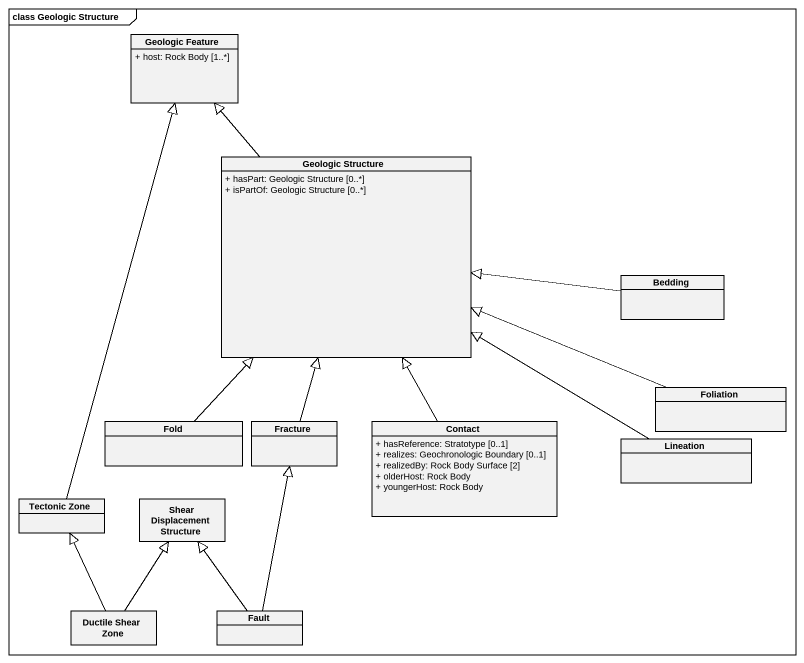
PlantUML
@startuml
mainframe class Geologic Structure
hide circle
hide empty members
skinparam classAttributeIconSize 0
class "Geologic Feature" as Geologic_Feature {
  + host: Rock Body [1..*]
}
class "Geologic Structure" as Geologic_Structure {
  + hasPart: Geologic Structure [0..*]
  + isPartOf: Geologic Structure [0..*]
}
class Bedding
class Foliation
class Fold
class Fracture
class Contact {
  + hasReference: Stratotype [0..1]
  + realizes: Geochronologic Boundary [0..1]
  + realizedBy: Rock Body Surface [2]
  + olderHost: Rock Body
  + youngerHost: Rock Body
}
class Lineation
class "Tectonic Zone" as Tectonic_Zone
class "Shear Displacement Structure" as Shear_Displacement_Structure
class "Ductile Shear Zone" as Ductile_Shear_Zone
class Fault
Geologic_Structure -up-|> Geologic_Feature
Bedding -left-|> Geologic_Structure
Foliation -left-|> Geologic_Structure
Fold -up-|> Geologic_Structure
Fracture -up-|> Geologic_Structure
Contact -up-|> Geologic_Structure
Lineation -left-|> Geologic_Structure
Tectonic_Zone -up-|> Geologic_Feature
Ductile_Shear_Zone -up-|> Tectonic_Zone
Ductile_Shear_Zone -up-|> Shear_Displacement_Structure
Fault -up-|> Fracture
Fault -up-|> Shear_Displacement_Structure
@enduml
